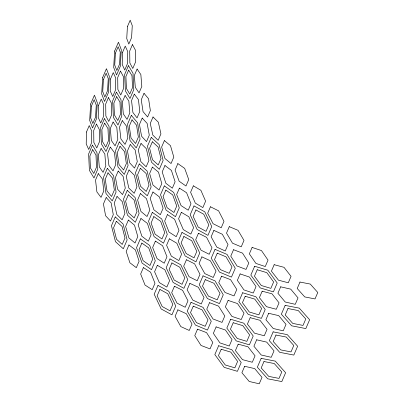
<?xml version="1.0" encoding="UTF-8"?>
<svg xmlns="http://www.w3.org/2000/svg" width="404" height="404" viewBox="0 0 404 404"><rect width="100%" height="100%" fill="white"/><g stroke="black" fill="none" stroke-linecap="round" stroke-linejoin="round"><path stroke-width="0.61" d="M86.476 132.012L86.219 143.955L88.723 149.47L91.491 143.041L91.753 131.098L89.249 125.583L86.476 132.012M98.48 105.52L98.217 117.463L100.727 122.978L103.495 116.554L103.752 104.611L101.247 99.091L98.48 105.52M110.479 79.027L110.221 90.971L112.726 96.485L115.493 90.062L115.756 78.118L113.251 72.599L110.479 79.027M122.483 52.535L122.22 64.478L124.73 69.993L127.497 63.569L127.755 51.626L125.25 46.112L122.483 52.535M90.637 104.035L89.688 120.427L92.546 127.982L96.354 119.145L97.303 102.752L94.445 95.198L90.637 104.035M91.42 106.1L90.728 118.018L92.809 123.513L95.576 117.089L96.263 105.166L94.188 99.677L91.42 106.1M102.636 77.543L101.692 93.935L104.55 101.49L108.358 92.652L109.302 76.26L106.444 68.705L102.636 77.543M103.419 79.608L102.732 91.531L104.808 97.021L107.58 90.597L108.267 78.679L106.186 73.185L103.419 79.608M114.64 51.05L113.691 67.443L116.549 75.003L120.357 66.16L121.306 49.768L118.448 42.213L114.64 51.05M115.423 53.116L114.731 65.039L116.812 70.533L119.579 64.105L120.266 52.187L118.19 46.692L115.423 53.116M127.422 26.629L126.735 38.547L128.81 44.041L131.583 37.612L132.27 25.694L130.189 20.2L127.422 26.629M96.47 124.068L93.703 130.492L93.849 142.445L96.768 147.97L99.535 141.541L99.384 129.593L96.47 124.068M108.469 97.576L105.702 104.005L105.853 115.953L108.767 121.478L111.534 115.049L111.388 103.101L108.469 97.576M120.473 71.084L117.705 77.512L117.852 89.461L120.771 94.985L123.538 88.557L123.387 76.608L120.473 71.084M132.472 44.591L129.704 51.02L129.856 62.968L132.77 68.493L135.537 62.07L135.391 50.116L132.472 44.591M92.435 145.132L88.627 153.969L89.4 170.392L93.975 177.977L97.778 169.14L97.01 152.717L92.435 145.132M104.439 118.64L100.631 127.477L101.399 143.9L105.974 151.485L109.782 142.647L109.014 126.225L104.439 118.64M116.438 92.147L112.63 100.985L113.403 117.407L117.978 124.998L121.781 116.16L121.013 99.732L116.438 92.147M128.442 65.655L124.634 74.493L125.402 90.92L129.977 98.505L133.785 89.668L133.017 73.24L128.442 65.655M92.647 149.616L89.88 156.045L90.44 167.983L93.768 173.503L96.536 167.074L95.975 155.131L92.647 149.616M104.651 123.124L101.884 129.553L102.439 141.496L105.767 147.011L108.535 140.582L107.974 128.644L104.651 123.124M116.65 96.632L113.883 103.06L114.443 115.004L117.771 120.518L120.538 114.095L119.978 102.151L116.65 96.632M128.654 70.145L125.886 76.568L126.442 88.511L129.77 94.026L132.537 87.602L131.977 75.659L128.654 70.145M101.096 148.521L98.329 154.949L99.303 166.867L103.05 172.357L105.818 165.933L104.838 154.015L101.096 148.521M113.095 122.028L110.327 128.457L111.307 140.375L115.049 145.869L117.817 139.441L116.842 127.523L113.095 122.028M125.099 95.536L122.331 101.965L123.306 113.883L127.053 119.377L129.82 112.948L128.841 101.03L125.099 95.536M137.097 69.049L134.33 75.472L135.31 87.39L139.052 92.885L141.819 86.456L140.844 74.538L137.097 69.049M98.298 173.619L95.531 180.043L96.894 191.925L101.03 197.384L103.798 190.956L102.434 179.073L98.298 173.619M110.302 147.127L107.535 153.55L108.898 165.433L113.029 170.892L115.797 164.463L114.433 152.581L110.302 147.127M122.301 120.634L119.533 127.058L120.897 138.941L125.033 144.4L127.8 137.971L126.437 126.088L122.301 120.634M134.305 94.142L131.537 100.571L132.901 112.453L137.032 117.907L139.799 111.484L138.436 99.601L134.305 94.142M107.343 168.377L103.535 177.215L105.994 193.481L112.256 200.909L116.064 192.067L113.605 175.801L107.343 168.377M119.342 141.885L115.534 150.722L117.993 166.988L124.255 174.417L128.063 165.579L125.609 149.313L119.342 141.885M131.345 115.392L127.538 124.23L129.997 140.496L136.259 147.925L140.067 139.087L137.607 122.821L131.345 115.392M108.014 172.821L105.247 179.245L107.035 191.072L111.59 196.475L114.357 190.047L112.57 178.22L108.014 172.821M120.018 146.329L117.251 152.752L119.039 164.579L123.589 169.983L126.361 163.554L124.573 151.727L120.018 146.329M132.017 119.837L129.25 126.26L131.037 138.087L135.593 143.491L138.36 137.062L136.572 125.235L132.017 119.837M144.021 93.344L141.254 99.773L143.041 111.6L147.591 116.998L150.364 110.57L148.576 98.743L144.021 93.344M106.207 197.546L103.439 203.969L105.596 215.736L110.519 221.074L113.287 214.645L111.13 202.884L106.207 197.546M118.205 171.054L115.438 177.482L117.594 189.244L122.518 194.582L125.285 188.153L123.129 176.391L118.205 171.054M130.209 144.561L127.442 150.99L129.598 162.751L134.522 168.089L137.289 161.666L135.133 149.899L130.209 144.561M142.208 118.069L139.441 124.498L141.597 136.259L146.521 141.597L149.288 135.173L147.132 123.407L142.208 118.069M117.029 196.455L114.261 202.884L116.822 214.559L122.154 219.811L124.922 213.388L122.356 201.707L117.029 196.455M129.033 169.963L126.26 176.391L128.826 188.067L134.153 193.319L136.921 186.895L134.36 175.215L129.033 169.963M141.031 143.476L138.264 149.899L140.824 161.58L146.157 166.832L148.924 160.403L146.359 148.728L141.031 143.476M153.035 116.983L150.263 123.407L152.828 135.088L158.156 140.339L160.923 133.911L158.363 122.235L153.035 116.983M115.256 216.918L111.448 225.755L115.478 241.688L123.311 248.783L127.119 239.941L123.089 224.008L115.256 216.918M127.255 190.425L123.452 199.263L127.477 215.196L135.315 222.291L139.117 213.453L135.093 197.521L127.255 190.425M139.259 163.933L135.451 172.771L139.481 188.703L147.314 195.799L151.121 186.961L147.091 171.028L139.259 163.933M151.258 137.441L147.455 146.278L151.48 162.211L159.317 169.306L163.12 160.469L159.095 144.536L151.258 137.441M116.362 221.266L113.595 227.694L116.524 239.279L122.22 244.44L124.987 238.012L122.058 226.427L116.362 221.266M128.361 194.779L125.593 201.202L128.523 212.787L134.219 217.948L136.986 211.519L134.057 199.935L128.361 194.779M140.365 168.286L137.597 174.71L140.526 186.294L146.223 191.456L148.99 185.027L146.061 173.442L140.365 168.286M152.364 141.794L149.596 148.218L152.525 159.807L158.222 164.963L160.989 158.535L158.06 146.95L152.364 141.794M128.386 220.074L125.614 226.503L128.942 237.971L135.032 243.011L137.799 236.582L134.476 225.119L128.386 220.074M140.385 193.582L137.618 200.01L140.94 211.479L147.031 216.519L149.798 210.09L146.475 198.627L140.385 193.582M152.389 167.094L149.616 173.518L152.944 184.987L159.035 190.026L161.802 183.603L158.479 172.134L152.389 167.094M164.388 140.602L161.62 147.026L164.943 158.494L171.033 163.534L173.801 157.111L170.478 145.642L164.388 140.602M128.957 244.991L126.189 251.419L129.876 262.762L136.33 267.675L139.097 261.252L135.411 249.909L128.957 244.991M140.956 218.503L138.188 224.927L141.88 236.269L148.334 241.188L151.101 234.759L147.415 223.417L140.956 218.503M152.959 192.011L150.192 198.435L153.879 209.777L160.332 214.696L163.1 208.267L159.413 196.925L152.959 192.011M164.958 165.519L162.191 171.942L165.882 183.285L172.336 188.203L175.104 181.775L171.417 170.432L164.958 165.519M140.329 238.875L136.527 247.713L142.097 263.115L151.48 269.68L155.282 260.843L149.712 245.44L140.329 238.875M152.333 212.383L148.526 221.22L154.101 236.623L163.479 243.188L167.286 234.35L161.711 218.948L152.333 212.383M164.332 185.891L160.529 194.728L166.1 210.131L175.482 216.696L179.285 207.858L173.715 192.456L164.332 185.891M141.86 243.082L139.092 249.51L143.142 260.706L149.965 265.479L152.732 259.055L148.677 247.854L141.86 243.082M153.858 216.589L151.091 223.018L155.146 234.214L161.964 238.986L164.731 232.563L160.681 221.362L153.858 216.589M165.862 190.097L163.095 196.526L167.145 207.722L173.967 212.499L176.735 206.07L172.68 194.869L165.862 190.097M177.861 163.605L175.094 170.034L179.149 181.234L185.966 186.007L188.734 179.578L184.684 168.382L177.861 163.605M143.415 267.599L140.648 274.023L145.046 285.072L152.207 289.688L154.974 283.265L150.581 272.22L143.415 267.599M155.414 241.107L152.646 247.531L157.045 258.58L164.211 263.201L166.978 256.772L162.58 245.728L155.414 241.107M167.418 214.615L164.65 221.038L169.049 232.088L176.21 236.709L178.977 230.28L174.584 219.236L167.418 214.615M179.416 188.123L176.649 194.551L181.048 205.596L188.213 210.216L190.981 203.788L186.582 192.743L179.416 188.123M157.358 265.312L154.591 271.74L159.333 282.613L166.847 287.062L169.614 280.639L164.867 269.761L157.358 265.312M169.362 238.825L166.594 245.248L171.336 256.121L178.846 260.57L181.613 254.146L176.871 243.269L169.362 238.825M181.361 212.332L178.593 218.756L183.335 229.634L190.85 234.078L193.617 227.654L188.87 216.781L181.361 212.332M193.364 185.84L190.597 192.264L195.339 203.141L202.848 207.59L205.616 201.162L200.874 190.289L193.364 185.84M157.994 285.416L154.187 294.253L161.161 308.959L171.937 314.832L175.74 305.995L168.771 291.284L157.994 285.416M169.998 258.924L166.19 267.761L173.159 282.472L183.936 288.34L187.744 279.502L180.775 264.792L169.998 258.924M181.997 232.431L178.189 241.269L185.163 255.979L195.94 261.848L199.743 253.01L192.774 238.299L181.997 232.431M194.001 205.939L190.193 214.776L197.162 229.487L207.939 235.355L211.746 226.518L204.778 211.812L194.001 205.939M159.903 289.431L157.136 295.859L162.206 306.555L170.039 310.822L172.806 304.394L167.741 293.698L159.903 289.431M171.907 262.938L169.14 269.367L174.205 280.063L182.042 284.33L184.81 277.901L179.74 267.211L171.907 262.938M183.906 236.451L181.138 242.875L186.209 253.571L194.041 257.838L196.809 251.414L191.743 240.718L183.906 236.451M195.91 209.959L193.142 216.382L198.207 227.078L206.045 231.346L208.812 224.922L203.742 214.226L195.91 209.959M174.452 286.249L171.685 292.673L177.063 303.177L185.209 307.257L187.981 300.829L182.598 290.325L174.452 286.249M186.451 259.757L183.684 266.18L189.067 276.684L197.213 280.765L199.98 274.336L194.602 263.832L186.451 259.757M198.455 233.265L195.688 239.693L201.066 250.192L209.211 254.273L211.984 247.844L206.601 237.34L198.455 233.265M210.454 206.772L207.686 213.201L213.07 223.705L221.215 227.78L223.983 221.352L218.604 210.853L210.454 206.772M177.881 309.863L175.114 316.287L180.795 326.589L189.249 330.457L192.016 324.033L186.33 313.736L177.881 309.863M189.885 283.371L187.118 289.794L192.799 300.096L201.248 303.97L204.015 297.541L198.334 287.244L189.885 283.371M201.884 256.878L199.116 263.307L204.798 273.604L213.251 277.477L216.019 271.049L210.333 260.752L201.884 256.878M213.888 230.386L211.12 236.815L216.802 247.112L225.25 250.985L228.018 244.556L222.336 234.259L213.888 230.386M191.031 302.354L187.224 311.191L195.435 325.058L207.454 330.088L211.262 321.251L203.045 307.383L191.031 302.354M203.03 275.861L199.222 284.704L207.434 298.571L219.453 303.601L223.261 294.758L215.049 280.891L203.03 275.861M215.034 249.374L211.226 258.212L219.438 272.079L231.457 277.109L235.264 268.271L227.048 254.404L215.034 249.374M193.279 306.141L190.511 312.57L196.48 322.655L205.222 326.311L207.989 319.882L202.015 309.797L193.279 306.141M205.277 279.649L202.51 286.077L208.484 296.162L217.221 299.819L219.988 293.39L214.019 283.31L205.277 279.649M217.281 253.162L214.514 259.585L220.483 269.67L229.225 273.326L231.992 266.898L226.018 256.818L217.281 253.162M229.28 226.669L226.513 233.093L232.487 243.178L241.223 246.834L243.991 240.41L238.022 230.325L229.28 226.669M197.531 329.184L194.763 335.613L201.015 345.465L210.029 348.894L212.797 342.466L206.55 332.613L197.531 329.184M209.535 302.692L206.767 309.121L213.014 318.973L222.028 322.402L224.801 315.973L218.549 306.121L209.535 302.692M221.533 276.2L218.766 282.628L225.018 292.481L234.032 295.91L236.8 289.486L230.553 279.629L221.533 276.2M233.537 249.707L230.77 256.136L237.017 265.989L246.031 269.418L248.803 262.994L242.552 253.136L233.537 249.707M216.12 326.902L213.352 333.33L219.922 342.89L229.26 346.026L232.027 339.597L225.457 330.038L216.12 326.902M228.119 300.409L225.351 306.838L231.921 316.398L241.259 319.534L244.026 313.105L237.456 303.545L228.119 300.409M240.122 273.922L237.355 280.346L243.925 289.905L253.263 293.041L256.03 286.618L249.46 277.053L240.122 273.922M252.121 247.43L249.354 253.853L255.924 263.418L265.261 266.549L268.029 260.125L261.459 250.561L252.121 247.43M218.64 345.733L214.832 354.576L224.21 367.372L237.395 371.337L241.203 362.499L231.825 349.697L218.64 345.733M230.644 319.246L226.836 328.083L236.214 340.885L249.399 344.844L253.202 336.007L243.824 323.205L230.644 319.246M242.642 292.754L238.835 301.591L248.213 314.393L261.398 318.357L265.206 309.514L255.828 296.718L242.642 292.754M254.646 266.261L250.839 275.099L260.216 287.901L273.402 291.865L277.205 283.027L267.827 270.226L254.646 266.261M221.21 349.233L218.443 355.656L225.26 364.964L234.845 367.847L237.613 361.418L230.795 352.111L221.21 349.233M233.209 322.74L230.442 329.164L237.259 338.476L246.849 341.355L249.616 334.931L242.794 325.619L233.209 322.74M245.213 296.248L242.445 302.677L249.263 311.984L258.848 314.862L261.615 308.439L254.798 299.132L245.213 296.248M257.212 269.756L254.444 276.185L261.262 285.492L270.852 288.37L273.619 281.947L266.797 272.639L257.212 269.756M238.178 344.168L235.411 350.596L242.461 359.641L252.283 362.262L255.05 355.838L247.995 346.789L238.178 344.168M250.177 317.68L247.41 324.104L254.464 333.154L264.282 335.769L267.049 329.346L259.999 320.296L250.177 317.68M262.181 291.188L259.413 297.612L266.463 306.661L276.286 309.277L279.053 302.854L271.998 293.809L262.181 291.188M274.18 264.696L271.412 271.119L278.467 280.169L288.284 282.79L291.052 276.361L284.002 267.317L274.18 264.696M244.673 366.287L241.905 372.715L249.187 381.472L259.242 383.8L262.009 377.371L254.722 368.62L244.673 366.287M256.671 339.799L253.904 346.223L261.191 354.98L271.246 357.308L274.013 350.884L266.726 342.127L256.671 339.799M268.675 313.307L265.908 319.731L273.19 328.487L283.244 330.815L286.012 324.392L278.725 315.635L268.675 313.307M280.674 286.815L277.907 293.238L285.194 301.995L295.248 304.323L298.016 297.899L290.729 289.143L280.674 286.815M261.151 358.363L257.343 367.201L267.68 378.8L281.82 381.563L285.628 372.725L275.291 361.125L261.151 358.363M273.149 331.871L269.342 340.708L279.679 352.308L293.824 355.071L297.632 346.233L287.294 334.633L273.149 331.871M285.153 305.379L281.346 314.216L291.683 325.816L305.823 328.578L309.631 319.741L299.293 308.141L285.153 305.379M263.979 361.529L261.211 367.958L268.726 376.392L279.012 378.397L281.78 371.973L274.26 363.539L263.979 361.529M275.977 335.037L273.21 341.466L280.729 349.899L291.011 351.904L293.779 345.481L286.264 337.047L275.977 335.037M287.981 308.545L285.214 314.974L292.728 323.407L303.015 325.417L305.783 318.988L298.263 310.555L287.981 308.545M299.98 282.058L297.213 288.481L304.732 296.915L315.014 298.925L317.781 292.496L310.267 284.062L299.98 282.058"/></g></svg>
